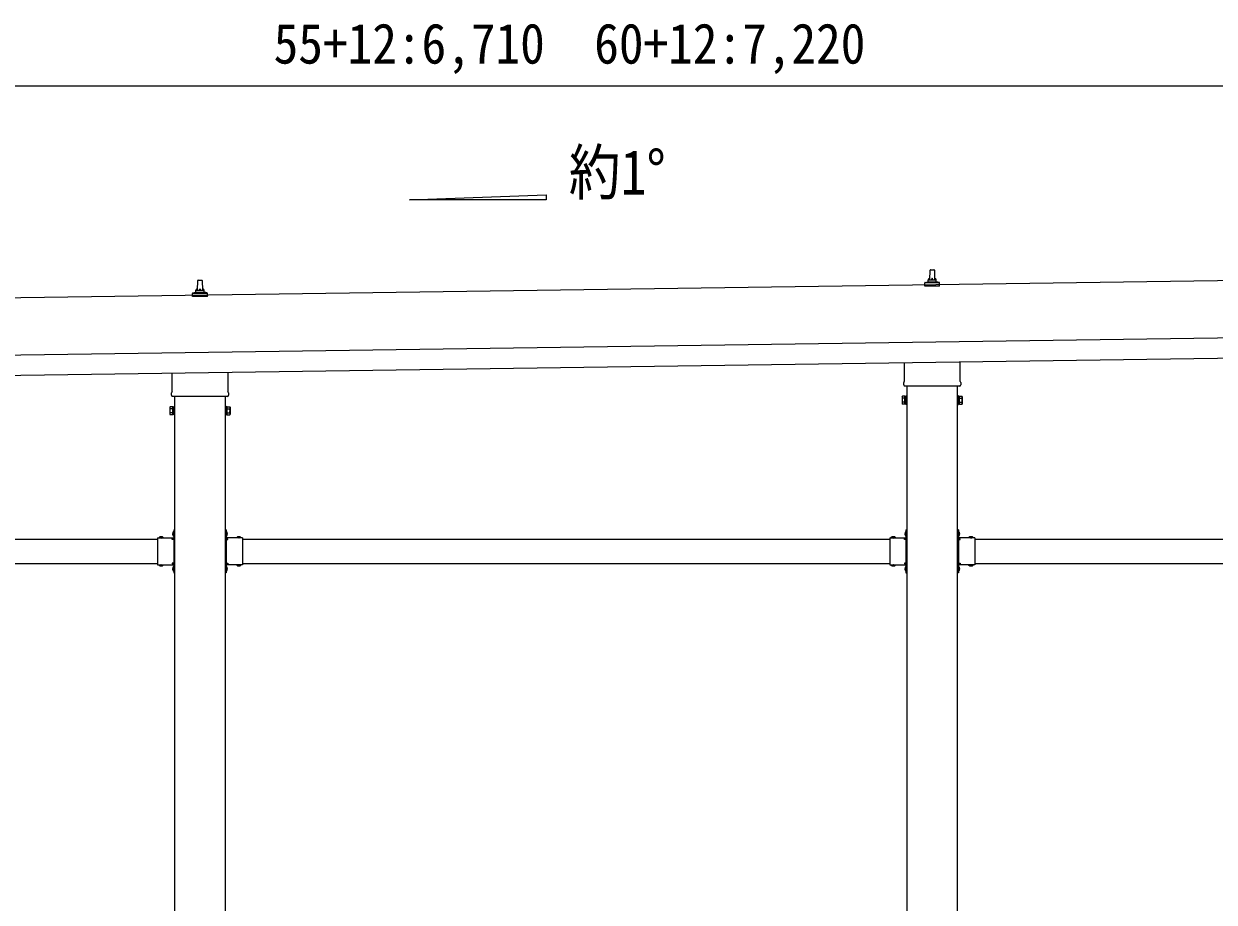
# Model space of a CAD drawing. Units: millimetres, scale not verified. Extents: x -88263 to 14131, y -29850 to 9646.
# Drawn here: x 4342 to 7268, y 1110 to 3269 of the extents above; entities that cross this region are included whole.
import ezdxf
from ezdxf.enums import TextEntityAlignment as Align

# ---------------------------------------------------------------- set-up
doc = ezdxf.new("R2010")
doc.units = ezdxf.units.MM
doc.header["$LTSCALE"] = 50
doc.linetypes.add('USER8', pattern=[4, 3, -1])
for name, color, linetype, lineweight in [('0-2_建具', 4, 'Continuous', 9), ('0-4_設備', 7, 'Continuous', 9), ('0-6_手摺', 5, 'Continuous', 5)]:
    doc.layers.add(name, color=color, linetype=linetype, lineweight=lineweight)
doc.styles.add('ＭＳ ゴシック', font='')
doc.styles.get('ＭＳ ゴシック').set_extended_font_data('MS Gothic')

msp = doc.modelspace()

# ---------------------------------------------------------------- linework, layer by layer
at = {"layer": '0-2_建具'}
for p, q in [((6569.03, 2640.33), (6569.76, 2663.85)), ((6570.76, 2664.83), (6579.31, 2664.83)), ((6580.31, 2663.85), (6581.03, 2640.33)), ((7717.26, 2643.8), (2352.58, 2567.16)), ((4769.03, 2614.61), (4769.76, 2638.14)), ((4770.76, 2639.11), (4779.31, 2639.11)), ((4780.31, 2638.14), (4781.03, 2614.61)), ((6557.55, 2633.51), (6564.27, 2635.14)), ((6564.65, 2635.33), (6585.42, 2635.33)), ((6565.03, 2636.11), (6565.03, 2640.33)), ((6566.03, 2640.33), (6584.03, 2640.33)), ((6585.03, 2636.11), (6585.03, 2640.33)), ((6592.52, 2633.51), (6585.8, 2635.14)), ((4756.78, 2599.11), (4756.78, 2606.83)), ((4757.17, 2607.61), (4792.9, 2607.61)), ((4757.55, 2607.8), (4764.27, 2609.43)), ((4764.65, 2609.61), (4785.42, 2609.61)), ((4765.03, 2610.4), (4765.03, 2614.61)), ((4766.03, 2614.61), (4784.03, 2614.61)), ((4785.03, 2610.4), (4785.03, 2614.61)), ((4792.52, 2607.8), (4785.8, 2609.43)), ((4793.28, 2599.11), (4793.28, 2606.83)), ((6556.78, 2624.83), (6556.78, 2632.54)), ((6593.28, 2624.83), (6556.78, 2624.83)), ((6557.17, 2633.33), (6592.9, 2633.33)), ((6593.28, 2624.83), (6593.28, 2632.54)), ((4793.28, 2599.11), (4756.78, 2599.11)), ((2354.58, 2427.18), (7719.26, 2503.81)), ((2355.29, 2377.18), (7719.98, 2453.82)), ((6506.73, 2390.84), (6506.73, 2436.49)), ((6643.33, 2438.44), (6643.33, 2390.84)), ((4706.73, 2365.13), (4706.73, 2410.77)), ((4843.33, 2412.72), (4843.33, 2365.13)), ((6505.03, 2382.07), (6505.03, 2387.57)), ((6642.97, 2378.57), (6507.1, 2378.57)), ((6512.53, 2378.57), (6512.53, -525.36)), ((6637.53, -525.36), (6637.53, 2378.57)), ((6645.03, 2387.57), (6645.03, 2382.07)), ((4705.03, 2356.35), (4705.03, 2361.85)), ((4842.97, 2352.85), (4707.1, 2352.85)), ((4712.53, 2352.85), (4712.53, -525.36)), ((4837.53, -525.36), (4837.53, 2352.85)), ((4845.03, 2361.85), (4845.03, 2356.35)), ((6501.03, 2352.57), (6501.79, 2353.88)), ((6501.03, 2352.57), (6501.03, 2335.57)), ((6508.03, 2353.88), (6501.79, 2353.88)), ((6508.03, 2348.97), (6501.79, 2348.97)), ((6508.03, 2334.25), (6508.03, 2353.88)), ((6508.03, 2353.27), (6510.53, 2353.27)), ((6508.03, 2334.87), (6508.03, 2353.27)), ((6510.53, 2354.57), (6512.53, 2354.57)), ((6510.53, 2333.57), (6510.53, 2354.57)), ((6512.53, 2354.57), (6512.53, 2333.57)), ((6637.53, 2354.57), (6637.53, 2333.57)), ((6639.53, 2354.57), (6637.53, 2354.57)), ((6639.53, 2333.57), (6639.53, 2354.57)), ((6642.03, 2353.27), (6639.53, 2353.27)), ((6642.03, 2353.88), (6648.27, 2353.88)), ((6642.03, 2334.25), (6642.03, 2353.88)), ((6642.03, 2334.87), (6642.03, 2353.27)), ((6642.03, 2348.97), (6648.27, 2348.97)), ((6649.03, 2352.57), (6648.27, 2353.88)), ((6649.03, 2352.57), (6649.03, 2335.57)), ((4701.03, 2326.85), (4701.79, 2328.17)), ((4701.03, 2326.85), (4701.03, 2309.85)), ((4708.03, 2328.17), (4701.79, 2328.17)), ((4708.03, 2323.26), (4701.79, 2323.26)), ((4708.03, 2313.45), (4701.79, 2313.45)), ((4708.03, 2308.54), (4708.03, 2328.17)), ((4708.03, 2327.55), (4710.53, 2327.55)), ((4708.03, 2309.15), (4708.03, 2327.55)), ((4710.53, 2328.85), (4712.53, 2328.85)), ((4710.53, 2307.85), (4710.53, 2328.85)), ((4712.53, 2328.85), (4712.53, 2307.85)), ((4837.53, 2328.85), (4837.53, 2307.85)), ((4839.53, 2328.85), (4837.53, 2328.85)), ((4839.53, 2307.85), (4839.53, 2328.85)), ((4842.03, 2327.55), (4839.53, 2327.55)), ((4842.03, 2328.17), (4848.27, 2328.17)), ((4842.03, 2308.54), (4842.03, 2328.17)), ((4842.03, 2309.15), (4842.03, 2327.55)), ((4842.03, 2323.26), (4848.27, 2323.26)), ((4842.03, 2313.45), (4848.27, 2313.45)), ((4849.03, 2326.85), (4848.27, 2328.17)), ((4849.03, 2326.85), (4849.03, 2309.85)), ((6501.03, 2335.57), (6501.79, 2334.25)), ((6508.03, 2339.16), (6501.79, 2339.16)), ((6508.03, 2334.25), (6501.79, 2334.25)), ((6510.53, 2334.87), (6508.03, 2334.87)), ((6512.53, 2333.57), (6510.53, 2333.57)), ((6637.53, 2333.57), (6639.53, 2333.57)), ((6639.53, 2334.87), (6642.03, 2334.87)), ((6642.03, 2339.16), (6648.27, 2339.16)), ((6642.03, 2334.25), (6648.27, 2334.25)), ((6649.03, 2335.57), (6648.27, 2334.25)), ((4701.03, 2309.85), (4701.79, 2308.54)), ((4708.03, 2308.54), (4701.79, 2308.54)), ((4710.53, 2309.15), (4708.03, 2309.15)), ((4712.53, 2307.85), (4710.53, 2307.85)), ((4837.53, 2307.85), (4839.53, 2307.85)), ((4839.53, 2309.15), (4842.03, 2309.15)), ((4842.03, 2308.54), (4848.27, 2308.54)), ((4849.03, 2309.85), (4848.27, 2308.54)), ((4710.02, 2021.54), (4710.02, 2009.74)), ((4710.02, 2021.54), (4710.53, 2021.54)), ((4710.53, 2025.64), (4710.53, 2005.64)), ((4710.53, 2025.64), (4712.53, 2025.64)), ((4710.53, 2021.54), (4710.53, 2009.74)), ((4712.53, 2025.64), (4712.53, 2005.64)), ((4837.53, 2025.64), (4837.53, 2005.64)), ((4839.53, 2025.64), (4837.53, 2025.64)), ((4839.53, 2025.64), (4839.53, 2005.64)), ((4839.53, 2021.54), (4839.53, 2009.74)), ((4840.04, 2021.54), (4839.53, 2021.54)), ((4840.04, 2021.54), (4840.04, 2009.74)), ((6510.02, 2021.54), (6510.02, 2009.74)), ((6510.02, 2021.54), (6510.53, 2021.54)), ((6510.53, 2025.64), (6510.53, 2005.64)), ((6510.53, 2025.64), (6512.53, 2025.64)), ((6510.53, 2021.54), (6510.53, 2009.74)), ((6512.53, 2025.64), (6512.53, 2005.64)), ((6637.53, 2025.64), (6637.53, 2005.64)), ((6639.53, 2025.64), (6637.53, 2025.64)), ((6639.53, 2025.64), (6639.53, 2005.64)), ((6639.53, 2021.54), (6639.53, 2009.74)), ((6640.04, 2021.54), (6639.53, 2021.54)), ((6640.04, 2021.54), (6640.04, 2009.74)), ((3079.53, 2002.64), (4670.53, 2002.64)), ((4670.53, 2005.64), (4710.53, 2005.64)), ((4670.53, 2005.64), (4670.53, 1939.64)), ((4673.63, 2006.15), (4685.43, 2006.15)), ((4673.63, 2006.15), (4673.63, 2005.64)), ((4673.63, 2005.64), (4685.43, 2005.64)), ((4685.43, 2006.15), (4685.43, 2005.64)), ((4706.53, 2003.64), (4710.53, 2003.64)), ((4706.53, 2001.64), (4706.53, 2003.64)), ((4706.53, 2002.64), (4712.03, 2002.64)), ((4710.53, 2001.64), (4706.53, 2001.64)), ((4710.02, 2009.74), (4710.53, 2009.74)), ((4712.53, 2018.64), (4710.53, 2018.64)), ((4712.53, 2012.64), (4710.53, 2012.64)), ((4710.53, 2001.64), (4710.53, 1943.64)), ((4712.03, 2002.64), (4712.03, 1942.64)), ((4837.53, 2018.64), (4839.53, 2018.64)), ((4837.53, 2012.64), (4839.53, 2012.64)), ((4838.03, 2002.64), (4838.03, 1942.64)), ((4843.53, 2002.64), (4838.03, 2002.64)), ((4840.04, 2009.74), (4839.53, 2009.74)), ((4879.53, 2005.64), (4839.53, 2005.64)), ((4843.53, 2003.64), (4839.53, 2003.64)), ((4839.53, 2001.64), (4843.53, 2001.64)), ((4839.53, 2001.64), (4839.53, 1943.64)), ((4843.53, 2001.64), (4843.53, 2003.64)), ((4864.63, 2006.15), (4864.63, 2005.64)), ((4876.43, 2006.15), (4864.63, 2006.15)), ((4876.43, 2005.64), (4864.63, 2005.64)), ((4876.43, 2006.15), (4876.43, 2005.64)), ((4879.53, 2005.64), (4879.53, 1939.64)), ((4879.53, 2002.64), (6470.53, 2002.64)), ((6470.53, 2005.64), (6510.53, 2005.64)), ((6470.53, 2005.64), (6470.53, 1939.64)), ((6473.63, 2006.15), (6485.43, 2006.15)), ((6473.63, 2006.15), (6473.63, 2005.64)), ((6473.63, 2005.64), (6485.43, 2005.64)), ((6485.43, 2006.15), (6485.43, 2005.64)), ((6506.53, 2003.64), (6510.53, 2003.64)), ((6506.53, 2001.64), (6506.53, 2003.64)), ((6506.53, 2002.64), (6512.03, 2002.64)), ((6510.53, 2001.64), (6506.53, 2001.64)), ((6510.02, 2009.74), (6510.53, 2009.74)), ((6512.53, 2018.64), (6510.53, 2018.64)), ((6512.53, 2012.64), (6510.53, 2012.64)), ((6510.53, 2001.64), (6510.53, 1943.64)), ((6512.03, 2002.64), (6512.03, 1942.64)), ((6637.53, 2018.64), (6639.53, 2018.64)), ((6637.53, 2012.64), (6639.53, 2012.64)), ((6638.03, 2002.64), (6638.03, 1942.64)), ((6643.53, 2002.64), (6638.03, 2002.64)), ((6640.04, 2009.74), (6639.53, 2009.74)), ((6679.53, 2005.64), (6639.53, 2005.64)), ((6643.53, 2003.64), (6639.53, 2003.64)), ((6639.53, 2001.64), (6643.53, 2001.64)), ((6639.53, 2001.64), (6639.53, 1943.64)), ((6643.53, 2001.64), (6643.53, 2003.64)), ((6664.63, 2006.15), (6664.63, 2005.64)), ((6676.43, 2006.15), (6664.63, 2006.15)), ((6676.43, 2005.64), (6664.63, 2005.64)), ((6676.43, 2006.15), (6676.43, 2005.64)), ((6679.53, 2005.64), (6679.53, 1939.64)), ((6679.53, 2002.64), (8270.53, 2002.64)), ((3079.53, 1942.64), (4670.53, 1942.64)), ((4670.53, 1939.64), (4710.53, 1939.64)), ((4673.63, 1939.64), (4685.43, 1939.64)), ((4673.63, 1939.13), (4673.63, 1939.64)), ((4673.63, 1939.13), (4685.43, 1939.13)), ((4685.43, 1939.13), (4685.43, 1939.64)), ((4706.53, 1943.64), (4706.53, 1941.64)), ((4710.53, 1943.64), (4706.53, 1943.64)), ((4706.53, 1942.64), (4712.03, 1942.64)), ((4710.53, 1941.64), (4706.53, 1941.64)), ((4710.02, 1935.54), (4710.02, 1923.74)), ((4710.02, 1935.54), (4710.53, 1935.54)), ((4710.53, 1939.64), (4710.53, 1919.64)), ((4710.53, 1935.54), (4710.53, 1923.74)), ((4712.53, 1932.64), (4710.53, 1932.64)), ((4712.53, 1939.64), (4712.53, 1919.64)), ((4837.53, 1939.64), (4837.53, 1919.64)), ((4837.53, 1932.64), (4839.53, 1932.64)), ((4843.53, 1942.64), (4838.03, 1942.64)), ((4839.53, 1943.64), (4843.53, 1943.64)), ((4839.53, 1941.64), (4843.53, 1941.64)), ((4879.53, 1939.64), (4839.53, 1939.64)), ((4839.53, 1939.64), (4839.53, 1919.64)), ((4839.53, 1935.54), (4839.53, 1923.74)), ((4840.04, 1935.54), (4839.53, 1935.54)), ((4840.04, 1935.54), (4840.04, 1923.74)), ((4843.53, 1943.64), (4843.53, 1941.64)), ((4876.43, 1939.64), (4864.63, 1939.64)), ((4864.63, 1939.13), (4864.63, 1939.64)), ((4876.43, 1939.13), (4864.63, 1939.13)), ((4876.43, 1939.13), (4876.43, 1939.64)), ((4879.53, 1942.64), (6470.53, 1942.64)), ((6470.53, 1939.64), (6510.53, 1939.64)), ((6473.63, 1939.64), (6485.43, 1939.64)), ((6473.63, 1939.13), (6473.63, 1939.64)), ((6473.63, 1939.13), (6485.43, 1939.13)), ((6485.43, 1939.13), (6485.43, 1939.64)), ((6506.53, 1943.64), (6506.53, 1941.64)), ((6510.53, 1943.64), (6506.53, 1943.64)), ((6506.53, 1942.64), (6512.03, 1942.64)), ((6510.53, 1941.64), (6506.53, 1941.64)), ((6510.02, 1935.54), (6510.02, 1923.74)), ((6510.02, 1935.54), (6510.53, 1935.54)), ((6510.53, 1939.64), (6510.53, 1919.64)), ((6510.53, 1935.54), (6510.53, 1923.74)), ((6512.53, 1932.64), (6510.53, 1932.64)), ((6512.53, 1939.64), (6512.53, 1919.64)), ((6637.53, 1939.64), (6637.53, 1919.64)), ((6637.53, 1932.64), (6639.53, 1932.64)), ((6643.53, 1942.64), (6638.03, 1942.64)), ((6639.53, 1943.64), (6643.53, 1943.64)), ((6639.53, 1941.64), (6643.53, 1941.64)), ((6679.53, 1939.64), (6639.53, 1939.64)), ((6639.53, 1939.64), (6639.53, 1919.64)), ((6639.53, 1935.54), (6639.53, 1923.74)), ((6640.04, 1935.54), (6639.53, 1935.54)), ((6640.04, 1935.54), (6640.04, 1923.74)), ((6643.53, 1943.64), (6643.53, 1941.64)), ((6676.43, 1939.64), (6664.63, 1939.64)), ((6664.63, 1939.13), (6664.63, 1939.64)), ((6676.43, 1939.13), (6664.63, 1939.13)), ((6676.43, 1939.13), (6676.43, 1939.64)), ((6679.53, 1942.64), (8270.53, 1942.64)), ((4710.02, 1923.74), (4710.53, 1923.74)), ((4712.53, 1926.64), (4710.53, 1926.64)), ((4710.53, 1919.64), (4712.53, 1919.64)), ((4837.53, 1926.64), (4839.53, 1926.64)), ((4839.53, 1919.64), (4837.53, 1919.64)), ((4840.04, 1923.74), (4839.53, 1923.74)), ((6510.02, 1923.74), (6510.53, 1923.74)), ((6512.53, 1926.64), (6510.53, 1926.64)), ((6510.53, 1919.64), (6512.53, 1919.64)), ((6637.53, 1926.64), (6639.53, 1926.64)), ((6639.53, 1919.64), (6637.53, 1919.64)), ((6640.04, 1923.74), (6639.53, 1923.74))]:
    msp.add_line(p, q, dxfattribs=at)
at = {"layer": '0-2_建具', "linetype": 'USER8'}
for p, q in [((4677.03, 2008.25), (4678.39, 2005.47)), ((4678.39, 2005.47), (4679.53, 2004.86)), ((4680.68, 2005.47), (4679.53, 2004.86)), ((4682.03, 2008.25), (4680.68, 2005.47)), ((4707.92, 2018.14), (4710.7, 2016.78)), ((4707.92, 2013.14), (4710.7, 2014.49)), ((4710.7, 2016.78), (4711.31, 2015.64)), ((4710.7, 2014.49), (4711.31, 2015.64)), ((4839.37, 2016.78), (4838.76, 2015.64)), ((4839.37, 2014.49), (4838.76, 2015.64)), ((4842.14, 2018.14), (4839.37, 2016.78)), ((4842.14, 2013.14), (4839.37, 2014.49)), ((4868.03, 2008.25), (4869.39, 2005.47)), ((4869.39, 2005.47), (4870.53, 2004.86)), ((4871.68, 2005.47), (4870.53, 2004.86)), ((4873.03, 2008.25), (4871.68, 2005.47)), ((6477.03, 2008.25), (6478.39, 2005.47)), ((6478.39, 2005.47), (6479.53, 2004.86)), ((6480.68, 2005.47), (6479.53, 2004.86)), ((6482.03, 2008.25), (6480.68, 2005.47)), ((6507.92, 2018.14), (6510.7, 2016.78)), ((6507.92, 2013.14), (6510.7, 2014.49)), ((6510.7, 2016.78), (6511.31, 2015.64)), ((6510.7, 2014.49), (6511.31, 2015.64)), ((6639.37, 2016.78), (6638.76, 2015.64)), ((6639.37, 2014.49), (6638.76, 2015.64)), ((6642.14, 2018.14), (6639.37, 2016.78)), ((6642.14, 2013.14), (6639.37, 2014.49)), ((6668.03, 2008.25), (6669.39, 2005.47)), ((6669.39, 2005.47), (6670.53, 2004.86)), ((6671.68, 2005.47), (6670.53, 2004.86)), ((6673.03, 2008.25), (6671.68, 2005.47)), ((4677.03, 1937.03), (4678.39, 1939.81)), ((4678.39, 1939.81), (4679.53, 1940.41)), ((4680.68, 1939.81), (4679.53, 1940.41)), ((4682.03, 1937.03), (4680.68, 1939.81)), ((4707.92, 1932.14), (4710.7, 1930.78)), ((4842.14, 1932.14), (4839.37, 1930.78)), ((4868.03, 1937.03), (4869.39, 1939.81)), ((4869.39, 1939.81), (4870.53, 1940.41)), ((4871.68, 1939.81), (4870.53, 1940.41)), ((4873.03, 1937.03), (4871.68, 1939.81)), ((6477.03, 1937.03), (6478.39, 1939.81)), ((6478.39, 1939.81), (6479.53, 1940.41)), ((6480.68, 1939.81), (6479.53, 1940.41)), ((6482.03, 1937.03), (6480.68, 1939.81)), ((6507.92, 1932.14), (6510.7, 1930.78)), ((6642.14, 1932.14), (6639.37, 1930.78)), ((6668.03, 1937.03), (6669.39, 1939.81)), ((6669.39, 1939.81), (6670.53, 1940.41)), ((6671.68, 1939.81), (6670.53, 1940.41)), ((6673.03, 1937.03), (6671.68, 1939.81)), ((4707.92, 1927.14), (4710.7, 1928.49)), ((4710.7, 1930.78), (4711.31, 1929.64)), ((4710.7, 1928.49), (4711.31, 1929.64)), ((4839.37, 1930.78), (4838.76, 1929.64)), ((4839.37, 1928.49), (4838.76, 1929.64)), ((4842.14, 1927.14), (4839.37, 1928.49)), ((6507.92, 1927.14), (6510.7, 1928.49)), ((6510.7, 1930.78), (6511.31, 1929.64)), ((6510.7, 1928.49), (6511.31, 1929.64)), ((6639.37, 1930.78), (6638.76, 1929.64)), ((6639.37, 1928.49), (6638.76, 1929.64)), ((6642.14, 1927.14), (6639.37, 1928.49))]:
    msp.add_line(p, q, dxfattribs=at)
at = {"layer": '0-2_建具'}
for centre, radius, start, end in [((6570.76, 2663.83), 1, 90, 178.60509), ((6579.31, 2663.83), 1, 1.39491, 90), ((4770.76, 2638.11), 1, 90, 178.60509), ((4779.31, 2638.11), 1, 1.39491, 90), ((6564.03, 2636.11), 1, 283.62699, 0), ((6569.12, 2639.69), 4.13, 90, 171.17633), ((6566.03, 2639.33), 1, 90, 180), ((6578.37, 2640.33), 4.83, 133.60282, 180), ((6571.7, 2640.33), 4.83, 0, 46.39718), ((6580.95, 2639.69), 4.13, 8.82367, 90), ((6584.03, 2639.33), 1, 0, 90), ((6586.03, 2636.11), 1, 180, 256.37301), ((4757.78, 2606.83), 1, 103.62699, 180), ((4764.03, 2610.4), 1, 283.62699, 0), ((4769.12, 2613.98), 4.13, 90, 171.17633), ((4766.03, 2613.61), 1, 90, 180), ((4778.37, 2614.61), 4.83, 133.60282, 180), ((4771.7, 2614.61), 4.83, 0, 46.39718), ((4780.95, 2613.98), 4.13, 8.82367, 90), ((4784.03, 2613.61), 1, 0, 90), ((4786.03, 2610.4), 1, 180, 256.37301), ((4792.28, 2606.83), 1, 0, 76.37301), ((6557.78, 2632.54), 1, 103.62699, 180), ((6592.28, 2632.54), 1, 0, 76.37301), ((6509.03, 2387.57), 4, 125.09963, 180), ((6509.03, 2382.07), 4, 180, 194.47751), ((6509.03, 2382.07), 4, 194.47751, 241.04498), ((6641.03, 2382.07), 4, 298.95502, 345.52249), ((6641.03, 2387.57), 4, 0, 54.90037), ((6641.03, 2382.07), 4, 345.52249, 360), ((4709.03, 2361.85), 4, 125.09963, 180), ((4709.03, 2356.35), 4, 180, 194.47751), ((4709.03, 2356.35), 4, 194.47751, 241.04498), ((4841.03, 2356.35), 4, 298.95502, 345.52249), ((4841.03, 2361.85), 4, 0, 54.90037), ((4841.03, 2356.35), 4, 345.52249, 360), ((6505.38, 2351.43), 4.34, 145.61575, 214.38425), ((6517.27, 2344.07), 16.24, 162.41205, 197.58795), ((6632.79, 2344.07), 16.24, 342.41205, 17.58795), ((6644.69, 2351.43), 4.34, 325.61575, 34.38425), ((4705.38, 2325.71), 4.34, 145.61575, 214.38425), ((4717.27, 2318.35), 16.24, 162.41205, 197.58795), ((4705.38, 2310.99), 4.34, 145.61575, 214.38425), ((4832.79, 2318.35), 16.24, 342.41205, 17.58795), ((4844.69, 2325.71), 4.34, 325.61575, 34.38425), ((4844.69, 2310.99), 4.34, 325.61575, 34.38425), ((6505.38, 2336.71), 4.34, 145.61575, 214.38425), ((6644.69, 2336.71), 4.34, 325.61575, 34.38425), ((4715.77, 2015.64), 8.23, 134.2189, 225.7811), ((4834.3, 2015.64), 8.23, 314.2189, 45.7811), ((6515.77, 2015.64), 8.23, 134.2189, 225.7811), ((6634.3, 2015.64), 8.23, 314.2189, 45.7811), ((4679.53, 2000.41), 8.23, 44.2189, 135.7811), ((4710.53, 2005.64), 2, 270, 0), ((4839.53, 2005.64), 2, 180, 270), ((4870.53, 2000.41), 8.23, 44.2189, 135.7811), ((6479.53, 2000.41), 8.23, 44.2189, 135.7811), ((6510.53, 2005.64), 2, 270, 0), ((6639.53, 2005.64), 2, 180, 270), ((6670.53, 2000.41), 8.23, 44.2189, 135.7811), ((4679.53, 1944.87), 8.23, 224.2189, 315.7811), ((4715.77, 1929.64), 8.23, 134.2189, 225.7811), ((4710.53, 1939.64), 2, 0, 90), ((4839.53, 1939.64), 2, 90, 180), ((4834.3, 1929.64), 8.23, 314.2189, 45.7811), ((4870.53, 1944.87), 8.23, 224.2189, 315.7811), ((6479.53, 1944.87), 8.23, 224.2189, 315.7811), ((6515.77, 1929.64), 8.23, 134.2189, 225.7811), ((6510.53, 1939.64), 2, 0, 90), ((6639.53, 1939.64), 2, 90, 180), ((6634.3, 1929.64), 8.23, 314.2189, 45.7811), ((6670.53, 1944.87), 8.23, 224.2189, 315.7811)]:
    msp.add_arc(centre, radius, start, end, dxfattribs=at)
at = {"layer": '0-4_設備', "color": 4}
msp.add_lwpolyline([(5289.99, 2836.94), (5625.99, 2849.36), (5625.99, 2836.94)], close=True, dxfattribs=at)
at = {"layer": '0-6_手摺', "color": 6, "lineweight": 9}
msp.add_line((2321.3, 3116.87), (9030.65, 3116.87), dxfattribs=at)

# ---------------------------------------------------------------- texts
at = {"layer": '0-4_設備', "style": 'ＭＳ ゴシック', "width": 0.85}
msp.add_text('約1°', height=110, dxfattribs=at).set_placement((5681.67, 2816.72), align=Align.BOTTOM_LEFT)
at = {"layer": '0-6_手摺', "color": 7, "style": 'ＭＳ ゴシック', "width": 0.9}
msp.add_text('55+12:6,710\u300060+12:7,220', height=98.97, dxfattribs=at).set_placement((4956.17, 3141.87), align=Align.BOTTOM_LEFT)

doc.saveas('drawing.dxf')
